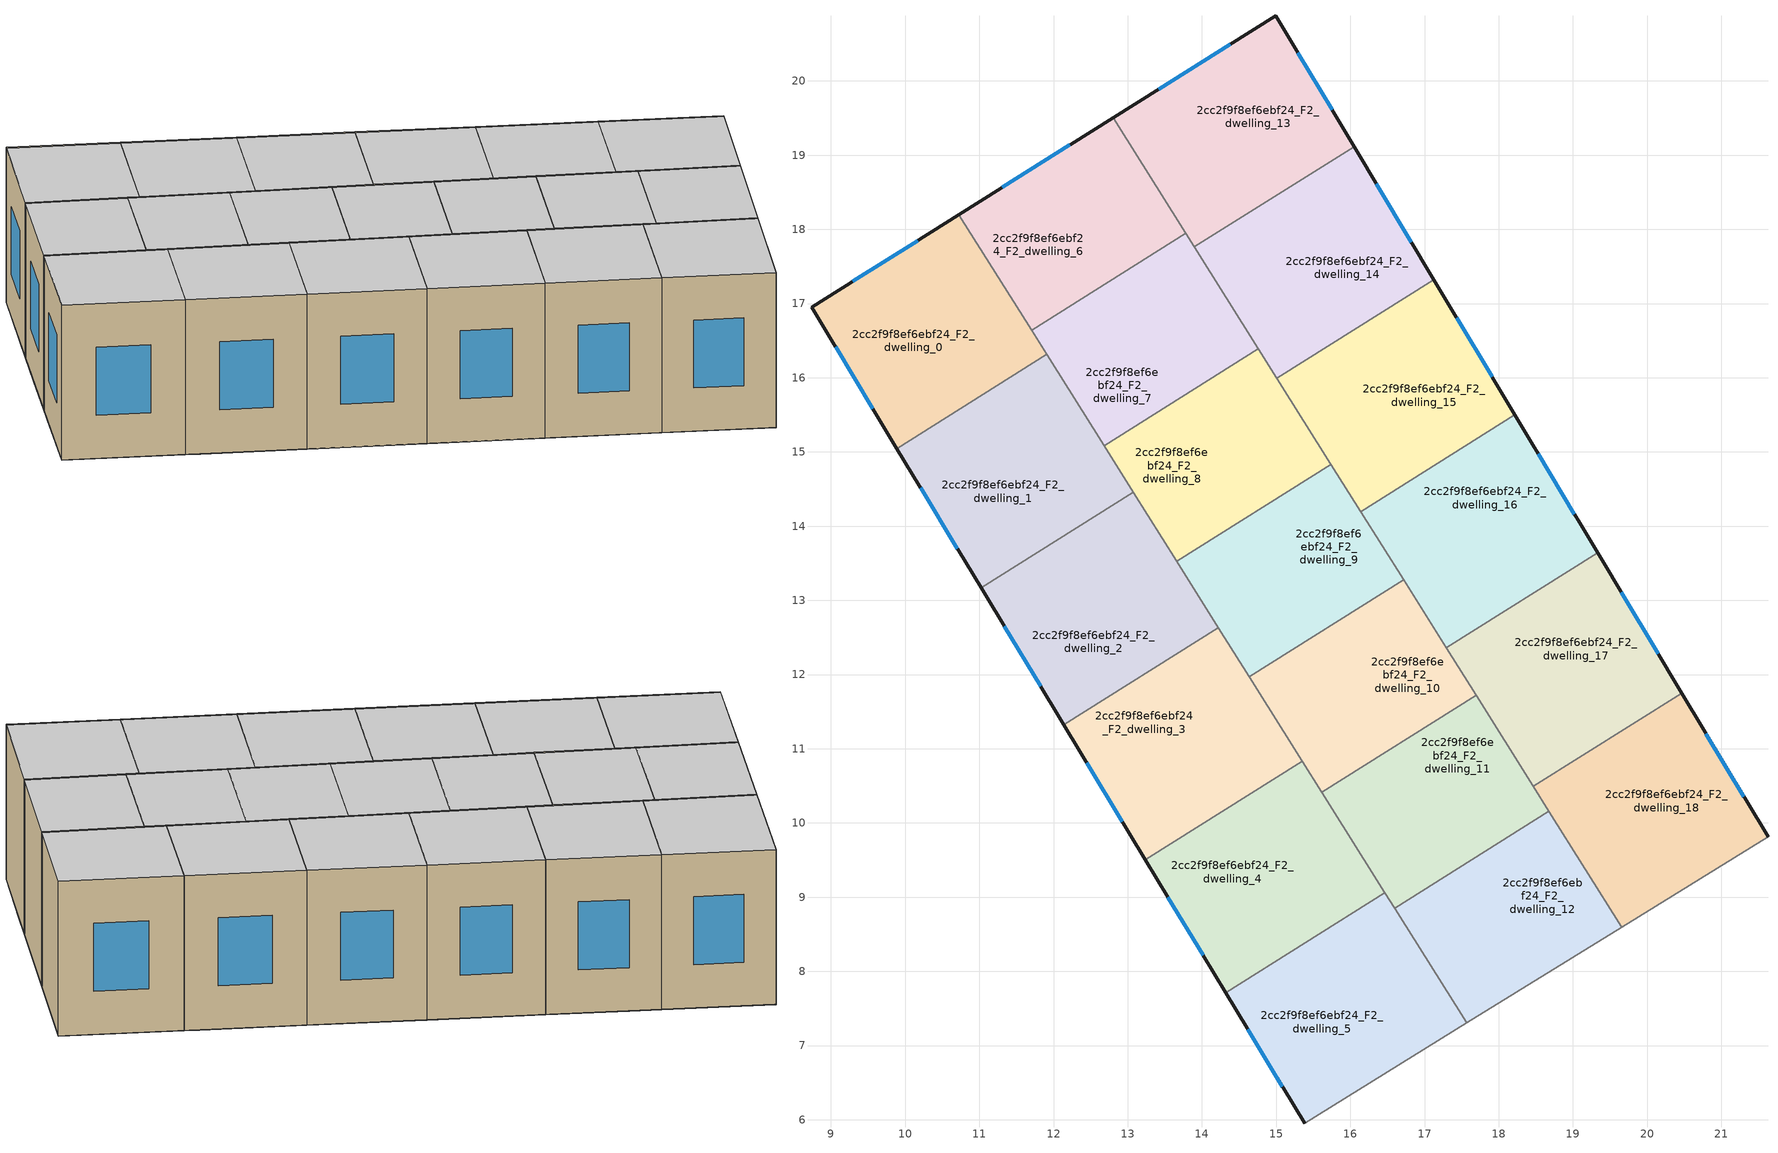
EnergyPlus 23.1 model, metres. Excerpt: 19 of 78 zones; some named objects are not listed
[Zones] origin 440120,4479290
2cc2f9f8ef6ebf24_F2_dwelling_0
 floor to 2cc2f9f8ef6ebf24_F1_dwelling_16 (EU_floor_Construction): 11.48,16.05 10.33,17.95 8.74,16.95 9.89,15.05 z6
 floor to 2cc2f9f8ef6ebf24_F1_dwelling_17 (EU_floor_Construction): 11.91,16.31 10.72,18.19 10.33,17.95 11.48,16.05 z6
 wall outside (EU_wall_Construction): 9.89,15.05 8.74,16.95 10.72,18.2 z6:9
 wall to 2cc2f9f8ef6ebf24_F2_dwelling_1 (EU_wall_Construction): 11.91,16.31 9.89,15.05 z6:9
 wall to 2cc2f9f8ef6ebf24_F2_dwelling_6 (EU_wall_Construction): 10.72,18.2 11.7,16.64 z6:9
 wall to 2cc2f9f8ef6ebf24_F2_dwelling_7 (EU_wall_Construction): 11.7,16.64 11.91,16.31 z6:9
 window (EU_Window_Construction): 9.57,15.58 9.06,16.42 / 9.3,17.3 10.17,17.85 z6.84:8.16
 ceiling to 2cc2f9f8ef6ebf24_F3_dwelling_0 (EU_floor_Construction): 10.72,18.2 11.91,16.31 9.89,15.05 8.74,16.95 z9
2cc2f9f8ef6ebf24_F2_dwelling_1
 floor adiabatic (EU_floor_Construction): 12.58,14.15 11.61,15.76 10.03,14.81 11.02,13.17 z6
 floor to 2cc2f9f8ef6ebf24_F1_dwelling_16 (EU_floor_Construction): 11.64,15.78 11.48,16.05 9.89,15.05 10.03,14.81 z6
 floor to 2cc2f9f8ef6ebf24_F1_dwelling_13 (EU_floor_Construction): 13.07,14.46 12.08,16.04 11.61,15.76 12.58,14.15 z6
 floor to 2cc2f9f8ef6ebf24_F1_dwelling_17 (EU_floor_Construction): 12.08,16.04 11.91,16.31 11.48,16.05 11.64,15.78 z6
 wall outside (EU_wall_Construction): 11.02,13.17 9.89,15.05 z6:9
 wall to 2cc2f9f8ef6ebf24_F2_dwelling_2 (EU_wall_Construction): 13.07,14.46 11.02,13.17 z6:9
 wall to 2cc2f9f8ef6ebf24_F2_dwelling_7 (EU_wall_Construction): 11.91,16.31 12.68,15.08 z6:9
 wall to 2cc2f9f8ef6ebf24_F2_dwelling_8 (EU_wall_Construction): 12.68,15.08 13.07,14.46 z6:9
 window (EU_Window_Construction): 10.7,13.7 10.21,14.52 z6.84:8.16
 ceiling to 2cc2f9f8ef6ebf24_F3_dwelling_1 (EU_floor_Construction): 11.91,16.31 13.07,14.46 11.02,13.17 9.89,15.05 z9
2cc2f9f8ef6ebf24_F2_dwelling_10
 floor to 2cc2f9f8ef6ebf24_F1_dwelling_6 (EU_floor_Construction): 17.7,11.72 16.92,12.95 15.84,12.3 16.61,11.04 z6
 floor to 2cc2f9f8ef6ebf24_F1_dwelling_5 (EU_floor_Construction): 16.61,11.04 15.84,12.3 14.82,11.68 15.62,10.41 z6
 floor to 2cc2f9f8ef6ebf24_F1_dwelling_10 (EU_floor_Construction): 16.92,12.95 16.72,13.27 15.66,12.61 15.85,12.3 z6
 floor to 2cc2f9f8ef6ebf24_F1_dwelling_9 (EU_floor_Construction): 15.85,12.3 15.66,12.61 14.64,11.97 14.82,11.68 16.68,12.81 z6
 wall to 2cc2f9f8ef6ebf24_F2_dwelling_9 (EU_wall_Construction): 14.64,11.97 16.72,13.28 z6:9
 wall to 2cc2f9f8ef6ebf24_F2_dwelling_11 (EU_wall_Construction): 17.7,11.72 15.62,10.41 z6:9
 wall to 2cc2f9f8ef6ebf24_F2_dwelling_16 (EU_wall_Construction): 16.72,13.28 17.29,12.36 z6:9
 wall to 2cc2f9f8ef6ebf24_F2_dwelling_3 (EU_wall_Construction): 15.35,10.83 14.64,11.97 z6:9
 wall to 2cc2f9f8ef6ebf24_F2_dwelling_17 (EU_wall_Construction): 17.29,12.36 17.69,11.72 z6:9
 wall to 2cc2f9f8ef6ebf24_F2_dwelling_4 (EU_wall_Construction): 15.62,10.41 15.35,10.83 z6:9
 ceiling to 2cc2f9f8ef6ebf24_F3_dwelling_10 (EU_floor_Construction): 16.72,13.28 17.7,11.72 15.62,10.41 14.64,11.97 z9
2cc2f9f8ef6ebf24_F2_dwelling_11
 floor to 2cc2f9f8ef6ebf24_F1_dwelling_6 (EU_floor_Construction): 18.29,10.77 17.7,11.72 16.61,11.04 17.18,10.1 z6
 floor to 2cc2f9f8ef6ebf24_F1_dwelling_5 (EU_floor_Construction): 17.18,10.1 16.61,11.04 15.62,10.41 16.19,9.5 z6
 floor to 2cc2f9f8ef6ebf24_F1_dwelling_2 (EU_floor_Construction): 18.67,10.16 18.29,10.77 17.15,10.08 17.54,9.44 z6
 floor adiabatic (EU_floor_Construction): 17.54,9.44 17.15,10.08 16.19,9.5 16.59,8.85 z6
 wall to 2cc2f9f8ef6ebf24_F2_dwelling_12 (EU_wall_Construction): 18.67,10.16 16.59,8.85 z6:9
 wall to 2cc2f9f8ef6ebf24_F2_dwelling_17 (EU_wall_Construction): 17.7,11.72 18.47,10.49 z6:9
 wall to 2cc2f9f8ef6ebf24_F2_dwelling_4 (EU_wall_Construction): 16.47,9.06 15.62,10.41 z6:9
 wall to 2cc2f9f8ef6ebf24_F2_dwelling_18 (EU_wall_Construction): 18.47,10.49 18.67,10.16 z6:9
 wall to 2cc2f9f8ef6ebf24_F2_dwelling_5 (EU_wall_Construction): 16.59,8.85 16.47,9.06 z6:9
 ceiling to 2cc2f9f8ef6ebf24_F3_dwelling_11 (EU_floor_Construction): 17.7,11.72 18.67,10.16 16.59,8.85 15.62,10.41 z9
2cc2f9f8ef6ebf24_F2_dwelling_12
 floor to 2cc2f9f8ef6ebf24_F1_dwelling_1 (EU_floor_Construction): 18.48,7.87 17.54,9.44 16.59,8.85 17.57,7.31 z6
 floor to 2cc2f9f8ef6ebf24_F1_dwelling_2 (EU_floor_Construction): 19.66,8.59 18.67,10.16 17.54,9.44 18.48,7.87 z6
 wall adiabatic (EU_wall_Construction): 19.66,8.59 17.57,7.3 z6:9
 wall to 2cc2f9f8ef6ebf24_F2_dwelling_18 (EU_wall_Construction): 18.67,10.16 19.66,8.59 z6:9
 wall to 2cc2f9f8ef6ebf24_F2_dwelling_5 (EU_wall_Construction): 17.57,7.3 16.59,8.85 z6:9
 ceiling to 2cc2f9f8ef6ebf24_F3_dwelling_12 (EU_floor_Construction): 18.67,10.16 19.66,8.59 17.57,7.3 16.59,8.85 z9
2cc2f9f8ef6ebf24_F2_dwelling_13
 floor to 2cc2f9f8ef6ebf24_F1_dwelling_19 (EU_floor_Construction): 16.05,19.12 14.99,20.88 13.46,19.91 14.52,18.15 z6
 floor to 2cc2f9f8ef6ebf24_F1_dwelling_18 (EU_floor_Construction): 14.52,18.15 13.46,19.91 12.8,19.5 13.9,17.76 z6
 wall outside (EU_wall_Construction): 12.8,19.5 14.99,20.88 16.05,19.12 z6:9
 wall to 2cc2f9f8ef6ebf24_F2_dwelling_14 (EU_wall_Construction): 16.05,19.12 13.9,17.76 z6:9
 wall to 2cc2f9f8ef6ebf24_F2_dwelling_6 (EU_wall_Construction): 13.78,17.95 12.8,19.5 z6:9
 wall to 2cc2f9f8ef6ebf24_F2_dwelling_7 (EU_wall_Construction): 13.9,17.76 13.78,17.95 z6:9
 window (EU_Window_Construction): 13.42,19.89 14.38,20.49 / 15.29,20.38 15.75,19.61 z6.84:8.16
 ceiling to 2cc2f9f8ef6ebf24_F3_dwelling_13 (EU_floor_Construction): 14.99,20.88 16.05,19.12 13.9,17.76 12.8,19.5 z9
2cc2f9f8ef6ebf24_F2_dwelling_14
 floor to 2cc2f9f8ef6ebf24_F1_dwelling_15 (EU_floor_Construction): 17.12,17.32 16.35,18.62 14.77,17.67 15.56,16.34 z6
 floor to 2cc2f9f8ef6ebf24_F1_dwelling_19 (EU_floor_Construction): 16.35,18.62 16.05,19.12 14.52,18.15 14.8,17.69 z6
 floor to 2cc2f9f8ef6ebf24_F1_dwelling_18 (EU_floor_Construction): 14.8,17.69 14.52,18.15 13.9,17.76 14.18,17.31 z6
 floor to 2cc2f9f8ef6ebf24_F1_dwelling_14 (EU_floor_Construction): 15.56,16.34 14.77,17.67 14.18,17.31 15.01,15.99 z6
 wall outside (EU_wall_Construction): 16.05,19.12 17.12,17.32 z6:9
 wall to 2cc2f9f8ef6ebf24_F2_dwelling_15 (EU_wall_Construction): 17.12,17.32 15.01,15.99 z6:9
 wall to 2cc2f9f8ef6ebf24_F2_dwelling_7 (EU_wall_Construction): 14.76,16.39 13.9,17.76 z6:9
 wall to 2cc2f9f8ef6ebf24_F2_dwelling_8 (EU_wall_Construction): 15.01,15.99 14.76,16.39 z6:9
 window (EU_Window_Construction): 16.35,18.61 16.82,17.83 z6.84:8.16
 ceiling to 2cc2f9f8ef6ebf24_F3_dwelling_14 (EU_floor_Construction): 16.05,19.12 17.12,17.32 15.01,15.99 13.9,17.76 z9
2cc2f9f8ef6ebf24_F2_dwelling_15
 floor to 2cc2f9f8ef6ebf24_F1_dwelling_10 (EU_floor_Construction): 16.66,14.52 16.09,15.46 15.55,15.13 16.14,14.19 z6
 floor to 2cc2f9f8ef6ebf24_F1_dwelling_14 (EU_floor_Construction): 16.1,15.46 15.56,16.34 15.01,15.99 15.55,15.13 z6
 floor adiabatic (EU_floor_Construction): 18.22,15.5 17.12,17.32 15.56,16.34 16.1,15.46 15.55,15.13 15.01,15.99 16.14,14.19 15.55,15.13 16.09,15.46 16.66,14.52 z6
 wall outside (EU_wall_Construction): 17.12,17.32 18.22,15.5 z6:9
 wall to 2cc2f9f8ef6ebf24_F2_dwelling_16 (EU_wall_Construction): 18.22,15.5 16.14,14.19 z6:9
 wall to 2cc2f9f8ef6ebf24_F2_dwelling_8 (EU_wall_Construction): 15.74,14.83 15.01,15.99 z6:9
 wall to 2cc2f9f8ef6ebf24_F2_dwelling_9 (EU_wall_Construction): 16.14,14.19 15.74,14.83 z6:9
 window (EU_Window_Construction): 17.43,16.81 17.91,16.01 z6.84:8.16
 ceiling to 2cc2f9f8ef6ebf24_F3_dwelling_15 (EU_floor_Construction): 17.12,17.32 18.22,15.5 16.14,14.19 15.01,15.99 z9
2cc2f9f8ef6ebf24_F2_dwelling_16
 floor to 2cc2f9f8ef6ebf24_F1_dwelling_11 (EU_floor_Construction): 18.99,14.21 18.22,15.5 16.66,14.52 17.42,13.26 z6
 floor to 2cc2f9f8ef6ebf24_F1_dwelling_10 (EU_floor_Construction): 17.42,13.26 16.66,14.52 16.14,14.19 16.92,12.95 z6
 floor to 2cc2f9f8ef6ebf24_F1_dwelling_7 (EU_floor_Construction): 19.33,13.64 18.99,14.21 17.42,13.25 17.77,12.66 z6
 floor to 2cc2f9f8ef6ebf24_F1_dwelling_6 (EU_floor_Construction): 17.77,12.66 17.42,13.25 16.92,12.95 17.29,12.36 z6
 wall outside (EU_wall_Construction): 18.22,15.5 19.33,13.64 z6:9
 wall to 2cc2f9f8ef6ebf24_F2_dwelling_17 (EU_wall_Construction): 19.33,13.64 17.29,12.36 z6:9
 wall to 2cc2f9f8ef6ebf24_F2_dwelling_9 (EU_wall_Construction): 16.72,13.28 16.14,14.19 z6:9
 window (EU_Window_Construction): 18.53,14.98 19.02,14.16 z6.84:8.16
 ceiling to 2cc2f9f8ef6ebf24_F3_dwelling_16 (EU_floor_Construction): 18.22,15.5 19.33,13.64 17.29,12.36 16.14,14.19 z9
2cc2f9f8ef6ebf24_F2_dwelling_17
 floor to 2cc2f9f8ef6ebf24_F1_dwelling_7 (EU_floor_Construction): 20.32,11.99 19.33,13.64 17.77,12.66 18.75,11.05 z6
 floor to 2cc2f9f8ef6ebf24_F1_dwelling_3 (EU_floor_Construction): 20.47,11.75 20.32,11.99 18.73,11.03 18.89,10.76 z6
 floor to 2cc2f9f8ef6ebf24_F1_dwelling_6 (EU_floor_Construction): 18.75,11.05 17.77,12.66 17.29,12.36 18.29,10.77 z6
 floor to 2cc2f9f8ef6ebf24_F1_dwelling_2 (EU_floor_Construction): 18.89,10.76 18.73,11.03 18.29,10.77 18.47,10.49 z6
 wall outside (EU_wall_Construction): 19.33,13.64 20.47,11.75 z6:9
 wall to 2cc2f9f8ef6ebf24_F2_dwelling_18 (EU_wall_Construction): 20.47,11.75 18.47,10.49 z6:9
 window (EU_Window_Construction): 19.65,13.11 20.15,12.28 z6.84:8.16
 ceiling to 2cc2f9f8ef6ebf24_F3_dwelling_17 (EU_floor_Construction): 19.33,13.64 20.47,11.75 18.47,10.49 17.29,12.36 z9
2cc2f9f8ef6ebf24_F2_dwelling_18
 floor to 2cc2f9f8ef6ebf24_F1_dwelling_3 (EU_floor_Construction): 21.63,9.81 20.47,11.75 18.89,10.76 20.05,8.84 z6
 floor to 2cc2f9f8ef6ebf24_F1_dwelling_2 (EU_floor_Construction): 20.05,8.84 18.89,10.76 18.47,10.49 19.66,8.59 z6
 wall outside (EU_wall_Construction): 20.47,11.75 21.63,9.81 z6:9
 wall adiabatic (EU_wall_Construction): 21.63,9.81 19.66,8.59 z6:9
 window (EU_Window_Construction): 20.79,11.2 21.3,10.36 z6.84:8.16
 ceiling to 2cc2f9f8ef6ebf24_F3_dwelling_18 (EU_floor_Construction): 20.47,11.75 21.63,9.81 19.66,8.59 18.47,10.49 z9
2cc2f9f8ef6ebf24_F2_dwelling_2
 floor to 2cc2f9f8ef6ebf24_F1_dwelling_8 (EU_floor_Construction): 13.7,12.3 12.94,13.56 11.36,12.61 12.14,11.32 z6
 floor adiabatic (EU_floor_Construction): 12.94,13.56 12.58,14.15 11.02,13.17 11.36,12.61 z6
 floor to 2cc2f9f8ef6ebf24_F1_dwelling_9 (EU_floor_Construction): 14.22,12.63 13.45,13.86 12.94,13.56 13.7,12.3 z6
 floor to 2cc2f9f8ef6ebf24_F1_dwelling_13 (EU_floor_Construction): 13.45,13.86 13.07,14.46 12.58,14.15 12.94,13.56 z6
 wall outside (EU_wall_Construction): 12.14,11.32 11.02,13.17 z6:9
 wall to 2cc2f9f8ef6ebf24_F2_dwelling_3 (EU_wall_Construction): 14.22,12.63 12.14,11.32 z6:9
 wall to 2cc2f9f8ef6ebf24_F2_dwelling_8 (EU_wall_Construction): 13.07,14.46 13.66,13.53 z6:9
 wall to 2cc2f9f8ef6ebf24_F2_dwelling_9 (EU_wall_Construction): 13.66,13.53 14.22,12.63 z6:9
 window (EU_Window_Construction): 11.82,11.84 11.34,12.65 z6.84:8.16
 ceiling to 2cc2f9f8ef6ebf24_F3_dwelling_2 (EU_floor_Construction): 13.07,14.46 14.22,12.63 12.14,11.32 11.02,13.17 z9
2cc2f9f8ef6ebf24_F2_dwelling_3
 floor to 2cc2f9f8ef6ebf24_F1_dwelling_4 (EU_floor_Construction): 14.79,10.48 14.27,11.35 12.7,10.4 13.24,9.51 z6
 floor to 2cc2f9f8ef6ebf24_F1_dwelling_8 (EU_floor_Construction): 14.27,11.35 13.7,12.3 12.14,11.32 12.7,10.4 z6
 floor to 2cc2f9f8ef6ebf24_F1_dwelling_9 (EU_floor_Construction): 14.82,11.68 14.22,12.63 13.7,12.3 14.27,11.35 z6
 floor to 2cc2f9f8ef6ebf24_F1_dwelling_5 (EU_floor_Construction): 15.35,10.83 14.82,11.68 14.27,11.35 14.79,10.48 z6
 wall outside (EU_wall_Construction): 13.24,9.5 12.14,11.32 z6:9
 wall to 2cc2f9f8ef6ebf24_F2_dwelling_4 (EU_wall_Construction): 15.35,10.83 13.24,9.5 z6:9
 wall to 2cc2f9f8ef6ebf24_F2_dwelling_9 (EU_wall_Construction): 14.22,12.63 14.64,11.97 z6:9
 window (EU_Window_Construction): 12.93,10.02 12.45,10.81 z6.84:8.16
 ceiling to 2cc2f9f8ef6ebf24_F3_dwelling_3 (EU_floor_Construction): 14.22,12.63 15.35,10.83 13.24,9.5 12.14,11.32 z9
2cc2f9f8ef6ebf24_F2_dwelling_4
 floor to 2cc2f9f8ef6ebf24_F1_dwelling_4 (EU_floor_Construction): 15.6,9.14 14.79,10.48 13.24,9.51 14.03,8.2 z6
 floor adiabatic (EU_floor_Construction): 16.47,9.06 15.35,10.83 14.79,10.48 15.6,9.14 14.03,8.2 13.24,9.5 14.32,7.71 z6
 wall outside (EU_wall_Construction): 14.32,7.71 13.24,9.5 z6:9
 wall to 2cc2f9f8ef6ebf24_F2_dwelling_5 (EU_wall_Construction): 16.47,9.06 14.32,7.71 z6:9
 window (EU_Window_Construction): 14.02,8.22 13.54,9 z6.84:8.16
 ceiling to 2cc2f9f8ef6ebf24_F3_dwelling_4 (EU_floor_Construction): 15.35,10.83 16.47,9.06 14.32,7.71 13.24,9.5 z9
2cc2f9f8ef6ebf24_F2_dwelling_5
 floor to 2cc2f9f8ef6ebf24_F1_dwelling_0 (EU_floor_Construction): 16.93,6.91 15.86,8.68 14.32,7.71 15.38,5.96 z6
 floor to 2cc2f9f8ef6ebf24_F1_dwelling_1 (EU_floor_Construction): 17.57,7.31 16.47,9.06 15.86,8.68 16.93,6.91 z6
 wall outside (EU_wall_Construction): 15.38,5.96 14.32,7.71 z6:9
 wall adiabatic (EU_wall_Construction): 17.57,7.3 15.38,5.96 z6:9
 window (EU_Window_Construction): 15.08,6.45 14.62,7.22 z6.84:8.16
 ceiling to 2cc2f9f8ef6ebf24_F3_dwelling_5 (EU_floor_Construction): 16.47,9.06 17.57,7.3 15.38,5.96 14.32,7.71 z9
2cc2f9f8ef6ebf24_F2_dwelling_6
 floor to 2cc2f9f8ef6ebf24_F1_dwelling_18 (EU_floor_Construction): 13.78,17.95 12.8,19.5 11.9,18.94 12.85,17.36 z6
 floor to 2cc2f9f8ef6ebf24_F1_dwelling_17 (EU_floor_Construction): 12.85,17.36 11.9,18.94 10.72,18.2 11.7,16.64 z6
 wall outside (EU_wall_Construction): 10.72,18.2 12.8,19.5 z6:9
 wall to 2cc2f9f8ef6ebf24_F2_dwelling_7 (EU_wall_Construction): 13.78,17.95 11.7,16.64 z6:9
 window (EU_Window_Construction): 11.31,18.57 12.22,19.14 z6.84:8.16
 ceiling to 2cc2f9f8ef6ebf24_F3_dwelling_6 (EU_floor_Construction): 12.8,19.5 13.78,17.95 11.7,16.64 10.72,18.2 z9
2cc2f9f8ef6ebf24_F2_dwelling_7
 floor to 2cc2f9f8ef6ebf24_F1_dwelling_14 (EU_floor_Construction): 14.76,16.39 14.18,17.31 13.19,16.71 13.76,15.76 z6
 floor to 2cc2f9f8ef6ebf24_F1_dwelling_13 (EU_floor_Construction): 13.76,15.76 13.19,16.71 12.08,16.04 12.68,15.08 z6
 floor to 2cc2f9f8ef6ebf24_F1_dwelling_18 (EU_floor_Construction): 14.18,17.31 13.78,17.95 12.85,17.36 13.23,16.74 z6
 floor adiabatic (EU_floor_Construction): 13.23,16.74 12.85,17.36 11.7,16.64 12.08,16.04 14.18,17.31 z6
 wall to 2cc2f9f8ef6ebf24_F2_dwelling_8 (EU_wall_Construction): 14.76,16.39 12.68,15.08 z6:9
 ceiling to 2cc2f9f8ef6ebf24_F3_dwelling_7 (EU_floor_Construction): 13.78,17.95 14.76,16.39 12.68,15.08 11.7,16.64 z9
2cc2f9f8ef6ebf24_F2_dwelling_8
 floor to 2cc2f9f8ef6ebf24_F1_dwelling_14 (EU_floor_Construction): 15.55,15.13 14.76,16.39 13.76,15.76 14.52,14.51 z6
 floor to 2cc2f9f8ef6ebf24_F1_dwelling_10 (EU_floor_Construction): 15.74,14.83 15.55,15.13 14.52,14.51 14.71,14.19 z6
 floor to 2cc2f9f8ef6ebf24_F1_dwelling_9 (EU_floor_Construction): 14.71,14.19 14.52,14.51 13.45,13.86 13.66,13.53 z6
 floor adiabatic (EU_floor_Construction): 14.52,14.51 13.76,15.76 12.68,15.08 13.45,13.86 z6
 wall to 2cc2f9f8ef6ebf24_F2_dwelling_9 (EU_wall_Construction): 15.74,14.83 13.66,13.53 z6:9
 ceiling to 2cc2f9f8ef6ebf24_F3_dwelling_8 (EU_floor_Construction): 14.76,16.39 15.74,14.83 13.66,13.53 12.68,15.08 z9
2cc2f9f8ef6ebf24_F2_dwelling_9
 floor to 2cc2f9f8ef6ebf24_F1_dwelling_10 (EU_floor_Construction): 16.72,13.28 15.74,14.83 14.71,14.19 15.66,12.61 z6
 floor to 2cc2f9f8ef6ebf24_F1_dwelling_9 (EU_floor_Construction): 15.66,12.61 14.71,14.19 13.66,13.53 14.64,11.97 z6
 ceiling to 2cc2f9f8ef6ebf24_F3_dwelling_9 (EU_floor_Construction): 15.74,14.83 16.72,13.28 14.64,11.97 13.66,13.53 z9
[Building]
EU S2 Campaign: North Axis=0; Terrain=City; Solar Distribution=FullExterior
[Site:Location]
Madrid: Latitude=40.5; Longitude=-3.5; Time Zone=1; Elevation=609
[SizingPeriod:WeatherFileDays]
AnnualSizingPeriod: Begin Month=1; Begin Day of Month=1; End Month=12; End Day of Month=31; Day of Week for Start Day=Monday; Use Weather File Daylight Saving Period=No; Use Weather File Rain and Snow Indicators=No
[MATERIAL]
EU_InternalMass_Material: Roughness=MediumRough; Thickness=0.1; Conductivity=1; Density=1800; Specific Heat=900; Thermal Absorptance=0.9; Solar Absorptance=0.7; Visible Absorptance=0.7
[MATERIAL:NOMASS] Roughness=MediumRough; Thermal Absorptance=0.9; Solar Absorptance=0.7; Visible Absorptance=0.7
Name | Thermal Resistance
EU_wall_NoMass | 2.16768
EU_floor_NoMass | 1.14339
[WINDOWMATERIAL:SIMPLEGLAZINGSYSTEM]
EU_Window_SimpleGlazing: UFactor=3.23888; Solar Heat Gain Coefficient=0.85; Visible Transmittance=0.85
[CONSTRUCTION]
EU_wall_Construction: EU_wall_NoMass
EU_floor_Construction: EU_floor_NoMass
EU_InternalMass_Construction: EU_InternalMass_Material
EU_Window_Construction: EU_Window_SimpleGlazing
[ZONE] Type=1; Multiplier=1; Ceiling Height=autocalculate; Floor Area=autocalculate; Part of Total Floor Area=Yes
Name | Volume
2cc2f9f8ef6ebf24_F2_dwelling_0 | 15.798
2cc2f9f8ef6ebf24_F2_dwelling_1; 2cc2f9f8ef6ebf24_F2_dwelling_17; 2cc2f9f8ef6ebf24_F2_dwelling_5 | 15.7954
2cc2f9f8ef6ebf24_F2_dwelling_10; 2cc2f9f8ef6ebf24_F2_dwelling_7 | 13.5425
2cc2f9f8ef6ebf24_F2_dwelling_11; 2cc2f9f8ef6ebf24_F2_dwelling_8 | 13.5487
2cc2f9f8ef6ebf24_F2_dwelling_12; 2cc2f9f8ef6ebf24_F2_dwelling_9 | 13.5428
2cc2f9f8ef6ebf24_F2_dwelling_13 | 15.791
2cc2f9f8ef6ebf24_F2_dwelling_14 | 15.8002
2cc2f9f8ef6ebf24_F2_dwelling_15 | 15.7958
2cc2f9f8ef6ebf24_F2_dwelling_16 | 15.802
2cc2f9f8ef6ebf24_F2_dwelling_18 | 15.7899
2cc2f9f8ef6ebf24_F2_dwelling_2 | 15.7925
2cc2f9f8ef6ebf24_F2_dwelling_3 | 15.8049
2cc2f9f8ef6ebf24_F2_dwelling_4 | 15.7947
2cc2f9f8ef6ebf24_F2_dwelling_6 | 13.5443
[INTERNALMASS] Construction=EU_InternalMass_Construction
Name | Zone or ZoneList | Surface Area
2cc2f9f8ef6ebf24_F2_dwelling_0_EU_InternalMass | 2cc2f9f8ef6ebf24_F2_dwelling_0 | 5.26586
2cc2f9f8ef6ebf24_F2_dwelling_1_EU_InternalMass | 2cc2f9f8ef6ebf24_F2_dwelling_1 | 5.26529
2cc2f9f8ef6ebf24_F2_dwelling_2_EU_InternalMass | 2cc2f9f8ef6ebf24_F2_dwelling_2 | 5.26418
2cc2f9f8ef6ebf24_F2_dwelling_3_EU_InternalMass | 2cc2f9f8ef6ebf24_F2_dwelling_3 | 5.26827
2cc2f9f8ef6ebf24_F2_dwelling_4_EU_InternalMass | 2cc2f9f8ef6ebf24_F2_dwelling_4 | 5.26478
2cc2f9f8ef6ebf24_F2_dwelling_5_EU_InternalMass | 2cc2f9f8ef6ebf24_F2_dwelling_5 | 5.26508
2cc2f9f8ef6ebf24_F2_dwelling_6_EU_InternalMass | 2cc2f9f8ef6ebf24_F2_dwelling_6 | 4.51482
2cc2f9f8ef6ebf24_F2_dwelling_7_EU_InternalMass | 2cc2f9f8ef6ebf24_F2_dwelling_7 | 4.51415
2cc2f9f8ef6ebf24_F2_dwelling_8_EU_InternalMass | 2cc2f9f8ef6ebf24_F2_dwelling_8 | 4.51622
2cc2f9f8ef6ebf24_F2_dwelling_9_EU_InternalMass | 2cc2f9f8ef6ebf24_F2_dwelling_9 | 4.51427
2cc2f9f8ef6ebf24_F2_dwelling_10_EU_InternalMass | 2cc2f9f8ef6ebf24_F2_dwelling_10 | 4.51415
2cc2f9f8ef6ebf24_F2_dwelling_11_EU_InternalMass | 2cc2f9f8ef6ebf24_F2_dwelling_11 | 4.51622
2cc2f9f8ef6ebf24_F2_dwelling_12_EU_InternalMass | 2cc2f9f8ef6ebf24_F2_dwelling_12 | 4.51423
2cc2f9f8ef6ebf24_F2_dwelling_13_EU_InternalMass | 2cc2f9f8ef6ebf24_F2_dwelling_13 | 5.26347
2cc2f9f8ef6ebf24_F2_dwelling_14_EU_InternalMass | 2cc2f9f8ef6ebf24_F2_dwelling_14 | 5.26689
2cc2f9f8ef6ebf24_F2_dwelling_15_EU_InternalMass | 2cc2f9f8ef6ebf24_F2_dwelling_15 | 5.26534
2cc2f9f8ef6ebf24_F2_dwelling_16_EU_InternalMass | 2cc2f9f8ef6ebf24_F2_dwelling_16 | 5.26729
2cc2f9f8ef6ebf24_F2_dwelling_17_EU_InternalMass | 2cc2f9f8ef6ebf24_F2_dwelling_17 | 5.26519
2cc2f9f8ef6ebf24_F2_dwelling_18_EU_InternalMass | 2cc2f9f8ef6ebf24_F2_dwelling_18 | 5.26311
[OTHEREQUIPMENT] Fuel Type=Electricity; Design Level Calculation Method=Watts/Area; Power per Zone Floor Area=1; Fraction Latent=0; Fraction Radiant=0; Fraction Lost=0; Carbon Dioxide Generation Rate=0; EndUse Subcategory=EU_Step8_InternalGains
Name | Zone or ZoneList or Space or SpaceList | Schedule
EU_Step8_InternalGain_2cc2f9f8ef6ebf24_F2_dwelling_0_f000 | 2cc2f9f8ef6ebf24_F2_dwelling_0 | EU_Step8_GainSchedule_2cc2f9f8ef6ebf24_F2_dwelling_0_f000
EU_Step8_InternalGain_2cc2f9f8ef6ebf24_F2_dwelling_1_f000 | 2cc2f9f8ef6ebf24_F2_dwelling_1 | EU_Step8_GainSchedule_2cc2f9f8ef6ebf24_F2_dwelling_1_f000
EU_Step8_InternalGain_2cc2f9f8ef6ebf24_F2_dwelling_2_f000 | 2cc2f9f8ef6ebf24_F2_dwelling_2 | EU_Step8_GainSchedule_2cc2f9f8ef6ebf24_F2_dwelling_2_f000
EU_Step8_InternalGain_2cc2f9f8ef6ebf24_F2_dwelling_3_f000 | 2cc2f9f8ef6ebf24_F2_dwelling_3 | EU_Step8_GainSchedule_2cc2f9f8ef6ebf24_F2_dwelling_3_f000
EU_Step8_InternalGain_2cc2f9f8ef6ebf24_F2_dwelling_4_f000 | 2cc2f9f8ef6ebf24_F2_dwelling_4 | EU_Step8_GainSchedule_2cc2f9f8ef6ebf24_F2_dwelling_4_f000
EU_Step8_InternalGain_2cc2f9f8ef6ebf24_F2_dwelling_5_f000 | 2cc2f9f8ef6ebf24_F2_dwelling_5 | EU_Step8_GainSchedule_2cc2f9f8ef6ebf24_F2_dwelling_5_f000
EU_Step8_InternalGain_2cc2f9f8ef6ebf24_F2_dwelling_6_f000 | 2cc2f9f8ef6ebf24_F2_dwelling_6 | EU_Step8_GainSchedule_2cc2f9f8ef6ebf24_F2_dwelling_6_f000
EU_Step8_InternalGain_2cc2f9f8ef6ebf24_F2_dwelling_7_f000 | 2cc2f9f8ef6ebf24_F2_dwelling_7 | EU_Step8_GainSchedule_2cc2f9f8ef6ebf24_F2_dwelling_7_f000
EU_Step8_InternalGain_2cc2f9f8ef6ebf24_F2_dwelling_8_f000 | 2cc2f9f8ef6ebf24_F2_dwelling_8 | EU_Step8_GainSchedule_2cc2f9f8ef6ebf24_F2_dwelling_8_f000
EU_Step8_InternalGain_2cc2f9f8ef6ebf24_F2_dwelling_9_f000 | 2cc2f9f8ef6ebf24_F2_dwelling_9 | EU_Step8_GainSchedule_2cc2f9f8ef6ebf24_F2_dwelling_9_f000
EU_Step8_InternalGain_2cc2f9f8ef6ebf24_F2_dwelling_10_f000 | 2cc2f9f8ef6ebf24_F2_dwelling_10 | EU_Step8_GainSchedule_2cc2f9f8ef6ebf24_F2_dwelling_10_f000
EU_Step8_InternalGain_2cc2f9f8ef6ebf24_F2_dwelling_11_f000 | 2cc2f9f8ef6ebf24_F2_dwelling_11 | EU_Step8_GainSchedule_2cc2f9f8ef6ebf24_F2_dwelling_11_f000
EU_Step8_InternalGain_2cc2f9f8ef6ebf24_F2_dwelling_12_f000 | 2cc2f9f8ef6ebf24_F2_dwelling_12 | EU_Step8_GainSchedule_2cc2f9f8ef6ebf24_F2_dwelling_12_f000
EU_Step8_InternalGain_2cc2f9f8ef6ebf24_F2_dwelling_13_f000 | 2cc2f9f8ef6ebf24_F2_dwelling_13 | EU_Step8_GainSchedule_2cc2f9f8ef6ebf24_F2_dwelling_13_f000
EU_Step8_InternalGain_2cc2f9f8ef6ebf24_F2_dwelling_14_f000 | 2cc2f9f8ef6ebf24_F2_dwelling_14 | EU_Step8_GainSchedule_2cc2f9f8ef6ebf24_F2_dwelling_14_f000
EU_Step8_InternalGain_2cc2f9f8ef6ebf24_F2_dwelling_15_f000 | 2cc2f9f8ef6ebf24_F2_dwelling_15 | EU_Step8_GainSchedule_2cc2f9f8ef6ebf24_F2_dwelling_15_f000
EU_Step8_InternalGain_2cc2f9f8ef6ebf24_F2_dwelling_16_f000 | 2cc2f9f8ef6ebf24_F2_dwelling_16 | EU_Step8_GainSchedule_2cc2f9f8ef6ebf24_F2_dwelling_16_f000
EU_Step8_InternalGain_2cc2f9f8ef6ebf24_F2_dwelling_17_f000 | 2cc2f9f8ef6ebf24_F2_dwelling_17 | EU_Step8_GainSchedule_2cc2f9f8ef6ebf24_F2_dwelling_17_f000
EU_Step8_InternalGain_2cc2f9f8ef6ebf24_F2_dwelling_18_f000 | 2cc2f9f8ef6ebf24_F2_dwelling_18 | EU_Step8_GainSchedule_2cc2f9f8ef6ebf24_F2_dwelling_18_f000
[ZONEVENTILATION:DESIGNFLOWRATE] Schedule=EU_AlwaysOn; Design Flow Rate Calculation Method=AirChanges/Hour; Air Changes per Hour=0.480546; Ventilation Type=Natural; Fan Pressure Rise=0; Fan Total Efficiency=1; Constant Term Coefficient=1; Temperature Term Coefficient=0; Velocity Term Coefficient=0; Velocity Squared Term Coefficient=0; Minimum Indoor Temperature=-100; Maximum Indoor Temperature=100; Delta Temperature=-100; Minimum Outdoor Temperature=-100; Maximum Outdoor Temperature=100; Maximum Wind Speed=40
Name | Zone or ZoneList or Space or SpaceList
EU_ConstantAir_2cc2f9f8ef6ebf24_F2_dwelling_0 | 2cc2f9f8ef6ebf24_F2_dwelling_0
EU_ConstantAir_2cc2f9f8ef6ebf24_F2_dwelling_1 | 2cc2f9f8ef6ebf24_F2_dwelling_1
EU_ConstantAir_2cc2f9f8ef6ebf24_F2_dwelling_2 | 2cc2f9f8ef6ebf24_F2_dwelling_2
EU_ConstantAir_2cc2f9f8ef6ebf24_F2_dwelling_3 | 2cc2f9f8ef6ebf24_F2_dwelling_3
EU_ConstantAir_2cc2f9f8ef6ebf24_F2_dwelling_4 | 2cc2f9f8ef6ebf24_F2_dwelling_4
EU_ConstantAir_2cc2f9f8ef6ebf24_F2_dwelling_5 | 2cc2f9f8ef6ebf24_F2_dwelling_5
EU_ConstantAir_2cc2f9f8ef6ebf24_F2_dwelling_6 | 2cc2f9f8ef6ebf24_F2_dwelling_6
EU_ConstantAir_2cc2f9f8ef6ebf24_F2_dwelling_7 | 2cc2f9f8ef6ebf24_F2_dwelling_7
EU_ConstantAir_2cc2f9f8ef6ebf24_F2_dwelling_8 | 2cc2f9f8ef6ebf24_F2_dwelling_8
EU_ConstantAir_2cc2f9f8ef6ebf24_F2_dwelling_9 | 2cc2f9f8ef6ebf24_F2_dwelling_9
EU_ConstantAir_2cc2f9f8ef6ebf24_F2_dwelling_10 | 2cc2f9f8ef6ebf24_F2_dwelling_10
EU_ConstantAir_2cc2f9f8ef6ebf24_F2_dwelling_11 | 2cc2f9f8ef6ebf24_F2_dwelling_11
EU_ConstantAir_2cc2f9f8ef6ebf24_F2_dwelling_12 | 2cc2f9f8ef6ebf24_F2_dwelling_12
EU_ConstantAir_2cc2f9f8ef6ebf24_F2_dwelling_13 | 2cc2f9f8ef6ebf24_F2_dwelling_13
EU_ConstantAir_2cc2f9f8ef6ebf24_F2_dwelling_14 | 2cc2f9f8ef6ebf24_F2_dwelling_14
EU_ConstantAir_2cc2f9f8ef6ebf24_F2_dwelling_15 | 2cc2f9f8ef6ebf24_F2_dwelling_15
EU_ConstantAir_2cc2f9f8ef6ebf24_F2_dwelling_16 | 2cc2f9f8ef6ebf24_F2_dwelling_16
EU_ConstantAir_2cc2f9f8ef6ebf24_F2_dwelling_17 | 2cc2f9f8ef6ebf24_F2_dwelling_17
EU_ConstantAir_2cc2f9f8ef6ebf24_F2_dwelling_18 | 2cc2f9f8ef6ebf24_F2_dwelling_18
[HVACTEMPLATE:ZONE:IDEALLOADSAIRSYSTEM] System Availability Schedule=EU_AlwaysOn; Maximum Heating Supply Air Temperature=50; Minimum Cooling Supply Air Temperature=13; Maximum Heating Supply Air Humidity Ratio=0.0156; Minimum Cooling Supply Air Humidity Ratio=0.0077; Heating Limit=NoLimit; Cooling Limit=NoLimit; Heating Availability Schedule=EU_AlwaysOn; Cooling Availability Schedule=EU_CoolingOff; Dehumidification Control Type=ConstantSensibleHeatRatio; Cooling Sensible Heat Ratio=0.7; Dehumidification Setpoint=60; Humidification Control Type=None; Humidification Setpoint=30; Outdoor Air Method=None; Outdoor Air Flow Rate per Person=0.00944; Outdoor Air Flow Rate per Zone Floor Area=0; Outdoor Air Flow Rate per Zone=0; Demand Controlled Ventilation Type=None; Outdoor Air Economizer Type=NoEconomizer; Heat Recovery Type=None; Sensible Heat Recovery Effectiveness=0.7; Latent Heat Recovery Effectiveness=0.65
Name | Template Thermostat
2cc2f9f8ef6ebf24_F2_dwelling_0 | EU_HeatOnly_2cc2f9f8ef6ebf24_F2_dwelling_0
2cc2f9f8ef6ebf24_F2_dwelling_1 | EU_HeatOnly_2cc2f9f8ef6ebf24_F2_dwelling_1
2cc2f9f8ef6ebf24_F2_dwelling_2 | EU_HeatOnly_2cc2f9f8ef6ebf24_F2_dwelling_2
2cc2f9f8ef6ebf24_F2_dwelling_3 | EU_HeatOnly_2cc2f9f8ef6ebf24_F2_dwelling_3
2cc2f9f8ef6ebf24_F2_dwelling_4 | EU_HeatOnly_2cc2f9f8ef6ebf24_F2_dwelling_4
2cc2f9f8ef6ebf24_F2_dwelling_5 | EU_HeatOnly_2cc2f9f8ef6ebf24_F2_dwelling_5
2cc2f9f8ef6ebf24_F2_dwelling_6 | EU_HeatOnly_2cc2f9f8ef6ebf24_F2_dwelling_6
2cc2f9f8ef6ebf24_F2_dwelling_7 | EU_HeatOnly_2cc2f9f8ef6ebf24_F2_dwelling_7
2cc2f9f8ef6ebf24_F2_dwelling_8 | EU_HeatOnly_2cc2f9f8ef6ebf24_F2_dwelling_8
2cc2f9f8ef6ebf24_F2_dwelling_9 | EU_HeatOnly_2cc2f9f8ef6ebf24_F2_dwelling_9
2cc2f9f8ef6ebf24_F2_dwelling_10 | EU_HeatOnly_2cc2f9f8ef6ebf24_F2_dwelling_10
2cc2f9f8ef6ebf24_F2_dwelling_11 | EU_HeatOnly_2cc2f9f8ef6ebf24_F2_dwelling_11
2cc2f9f8ef6ebf24_F2_dwelling_12 | EU_HeatOnly_2cc2f9f8ef6ebf24_F2_dwelling_12
2cc2f9f8ef6ebf24_F2_dwelling_13 | EU_HeatOnly_2cc2f9f8ef6ebf24_F2_dwelling_13
2cc2f9f8ef6ebf24_F2_dwelling_14 | EU_HeatOnly_2cc2f9f8ef6ebf24_F2_dwelling_14
2cc2f9f8ef6ebf24_F2_dwelling_15 | EU_HeatOnly_2cc2f9f8ef6ebf24_F2_dwelling_15
2cc2f9f8ef6ebf24_F2_dwelling_16 | EU_HeatOnly_2cc2f9f8ef6ebf24_F2_dwelling_16
2cc2f9f8ef6ebf24_F2_dwelling_17 | EU_HeatOnly_2cc2f9f8ef6ebf24_F2_dwelling_17
2cc2f9f8ef6ebf24_F2_dwelling_18 | EU_HeatOnly_2cc2f9f8ef6ebf24_F2_dwelling_18
[SIZING:ZONE] Zone Cooling Design Supply Air Temperature Input Method=SupplyAirTemperature; Zone Cooling Design Supply Air Temperature=13; Zone Heating Design Supply Air Temperature Input Method=SupplyAirTemperature; Zone Heating Design Supply Air Temperature=50; Zone Cooling Design Supply Air Humidity Ratio=0.008; Zone Heating Design Supply Air Humidity Ratio=0.008; Cooling Design Air Flow Method=DesignDay; Cooling Design Air Flow Rate=0; Cooling Minimum Air Flow per Zone Floor Area=0.000762; Cooling Minimum Air Flow=0; Cooling Minimum Air Flow Fraction=0.2; Heating Design Air Flow Method=DesignDay; Heating Design Air Flow Rate=0; Heating Maximum Air Flow per Zone Floor Area=0.002032; Heating Maximum Air Flow=0.141576; Heating Maximum Air Flow Fraction=0.3; Account for Dedicated Outdoor Air System=No; Dedicated Outdoor Air System Control Strategy=NeutralSupplyAir; Dedicated Outdoor Air Low Setpoint Temperature for Design=autosize; Dedicated Outdoor Air High Setpoint Temperature for Design=autosize; Zone Load Sizing Method=Sensible Load Only No Latent Load; Zone Latent Cooling Design Supply Air Humidity Ratio Input Method=HumidityRatioDifference; Zone Cooling Design Supply Air Humidity Ratio Difference=0.005; Zone Latent Heating Design Supply Air Humidity Ratio Input Method=HumidityRatioDifference; Zone Humidification Design Supply Air Humidity Ratio Difference=0.005
2cc2f9f8ef6ebf24_F2_dwelling_0; 2cc2f9f8ef6ebf24_F2_dwelling_1; 2cc2f9f8ef6ebf24_F2_dwelling_2; 2cc2f9f8ef6ebf24_F2_dwelling_3; 2cc2f9f8ef6ebf24_F2_dwelling_4; 2cc2f9f8ef6ebf24_F2_dwelling_5; 2cc2f9f8ef6ebf24_F2_dwelling_6; 2cc2f9f8ef6ebf24_F2_dwelling_7; 2cc2f9f8ef6ebf24_F2_dwelling_8; 2cc2f9f8ef6ebf24_F2_dwelling_9; 2cc2f9f8ef6ebf24_F2_dwelling_10; 2cc2f9f8ef6ebf24_F2_dwelling_11; 2cc2f9f8ef6ebf24_F2_dwelling_12; 2cc2f9f8ef6ebf24_F2_dwelling_13; 2cc2f9f8ef6ebf24_F2_dwelling_14; 2cc2f9f8ef6ebf24_F2_dwelling_15; 2cc2f9f8ef6ebf24_F2_dwelling_16; 2cc2f9f8ef6ebf24_F2_dwelling_17; 2cc2f9f8ef6ebf24_F2_dwelling_18
[SCHEDULE:CONSTANT]
Name | Hourly Value
EU_AlwaysOn | 1
EU_CoolingOff | 0
[SCHEDULE:FILE] Column Number=1; Rows to Skip at Top=0; Number of Hours of Data=8760; Column Separator=Comma; Interpolate to Timestep=No; Minutes per Item=60; Adjust Schedule for Daylight Savings=Yes
Name | File
EU_Step8_GainSchedule_2cc2f9f8ef6ebf24_F2_dwelling_0_f000 | ../../schedules/2cc2f9f8ef6ebf24/2cc2f9f8ef6ebf24_F2_dwelling_0_f000_gain.csv
EU_Step8_GainSchedule_2cc2f9f8ef6ebf24_F2_dwelling_1_f000 | ../../schedules/2cc2f9f8ef6ebf24/2cc2f9f8ef6ebf24_F2_dwelling_1_f000_gain.csv
EU_Step8_GainSchedule_2cc2f9f8ef6ebf24_F2_dwelling_2_f000 | ../../schedules/2cc2f9f8ef6ebf24/2cc2f9f8ef6ebf24_F2_dwelling_2_f000_gain.csv
EU_Step8_GainSchedule_2cc2f9f8ef6ebf24_F2_dwelling_3_f000 | ../../schedules/2cc2f9f8ef6ebf24/2cc2f9f8ef6ebf24_F2_dwelling_3_f000_gain.csv
EU_Step8_GainSchedule_2cc2f9f8ef6ebf24_F2_dwelling_4_f000 | ../../schedules/2cc2f9f8ef6ebf24/2cc2f9f8ef6ebf24_F2_dwelling_4_f000_gain.csv
EU_Step8_GainSchedule_2cc2f9f8ef6ebf24_F2_dwelling_5_f000 | ../../schedules/2cc2f9f8ef6ebf24/2cc2f9f8ef6ebf24_F2_dwelling_5_f000_gain.csv
EU_Step8_GainSchedule_2cc2f9f8ef6ebf24_F2_dwelling_6_f000 | ../../schedules/2cc2f9f8ef6ebf24/2cc2f9f8ef6ebf24_F2_dwelling_6_f000_gain.csv
EU_Step8_GainSchedule_2cc2f9f8ef6ebf24_F2_dwelling_7_f000 | ../../schedules/2cc2f9f8ef6ebf24/2cc2f9f8ef6ebf24_F2_dwelling_7_f000_gain.csv
EU_Step8_GainSchedule_2cc2f9f8ef6ebf24_F2_dwelling_8_f000 | ../../schedules/2cc2f9f8ef6ebf24/2cc2f9f8ef6ebf24_F2_dwelling_8_f000_gain.csv
EU_Step8_GainSchedule_2cc2f9f8ef6ebf24_F2_dwelling_9_f000 | ../../schedules/2cc2f9f8ef6ebf24/2cc2f9f8ef6ebf24_F2_dwelling_9_f000_gain.csv
EU_Step8_GainSchedule_2cc2f9f8ef6ebf24_F2_dwelling_10_f000 | ../../schedules/2cc2f9f8ef6ebf24/2cc2f9f8ef6ebf24_F2_dwelling_10_f000_gain.csv
EU_Step8_GainSchedule_2cc2f9f8ef6ebf24_F2_dwelling_11_f000 | ../../schedules/2cc2f9f8ef6ebf24/2cc2f9f8ef6ebf24_F2_dwelling_11_f000_gain.csv
EU_Step8_GainSchedule_2cc2f9f8ef6ebf24_F2_dwelling_12_f000 | ../../schedules/2cc2f9f8ef6ebf24/2cc2f9f8ef6ebf24_F2_dwelling_12_f000_gain.csv
EU_Step8_GainSchedule_2cc2f9f8ef6ebf24_F2_dwelling_13_f000 | ../../schedules/2cc2f9f8ef6ebf24/2cc2f9f8ef6ebf24_F2_dwelling_13_f000_gain.csv
EU_Step8_GainSchedule_2cc2f9f8ef6ebf24_F2_dwelling_14_f000 | ../../schedules/2cc2f9f8ef6ebf24/2cc2f9f8ef6ebf24_F2_dwelling_14_f000_gain.csv
EU_Step8_GainSchedule_2cc2f9f8ef6ebf24_F2_dwelling_15_f000 | ../../schedules/2cc2f9f8ef6ebf24/2cc2f9f8ef6ebf24_F2_dwelling_15_f000_gain.csv
EU_Step8_GainSchedule_2cc2f9f8ef6ebf24_F2_dwelling_16_f000 | ../../schedules/2cc2f9f8ef6ebf24/2cc2f9f8ef6ebf24_F2_dwelling_16_f000_gain.csv
EU_Step8_GainSchedule_2cc2f9f8ef6ebf24_F2_dwelling_17_f000 | ../../schedules/2cc2f9f8ef6ebf24/2cc2f9f8ef6ebf24_F2_dwelling_17_f000_gain.csv
EU_Step8_GainSchedule_2cc2f9f8ef6ebf24_F2_dwelling_18_f000 | ../../schedules/2cc2f9f8ef6ebf24/2cc2f9f8ef6ebf24_F2_dwelling_18_f000_gain.csv
